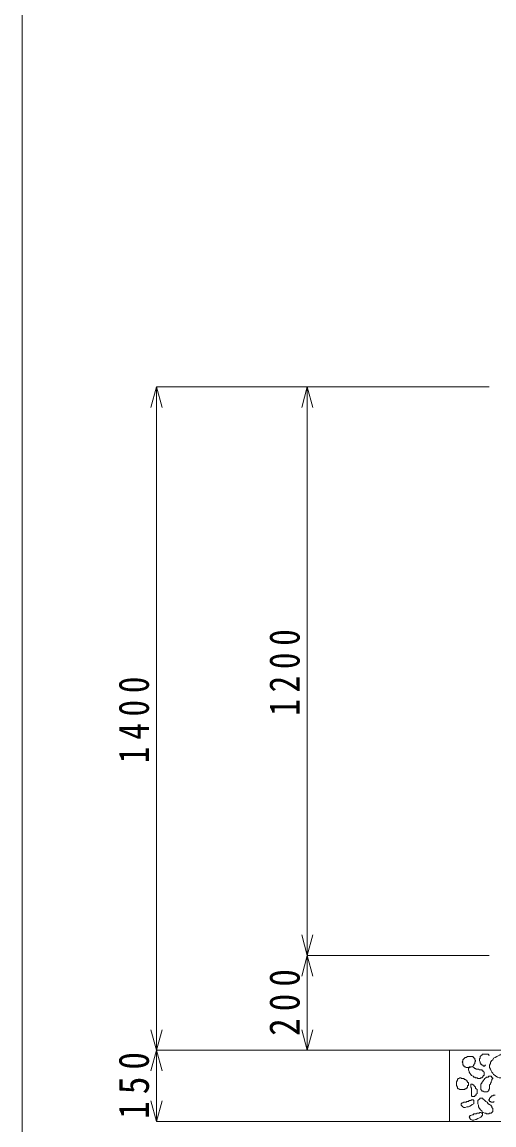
# Model space of a CAD drawing. Units: millimetres at full size, sheet at 1:30; details may follow other scales. Extents: x -5968 to 5968, y -4228 to 4228.
# Drawn here: x -5968 to -4972, y -2327 to 0 of the extents above; entities that cross this region are included whole.
import ezdxf

# ---------------------------------------------------------------- set-up
doc = ezdxf.new("R2010")
doc.units = ezdxf.units.MM
doc.header["$LTSCALE"] = 30
for name, color, linetype, lineweight in [('0-5', 7, 'Continuous', 9), ('0-6_寸法', 4, 'Continuous', 9), ('1-0', 7, 'Continuous', 9)]:
    doc.layers.add(name, color=color, linetype=linetype, lineweight=lineweight)
doc.styles.add('ＭＳ ゴシック', font='')
doc.styles.get('ＭＳ ゴシック').set_extended_font_data('MS Gothic')

msp = doc.modelspace()

# ---------------------------------------------------------------- linework, layer by layer
at = {"layer": '0-5'}
for p, q in [((-5065.93, -2169.77), (-5065.93, -2319.77)), ((-5065.93, -2169.77), (-1765.93, -2169.77)), ((-4984.68, -2178.06), (-4986.34, -2178.06)), ((-5065.93, -2319.77), (-1765.93, -2319.77))]:
    msp.add_line(p, q, dxfattribs=at)
for points in [[(-5012.87, -2188.01), (-5012.87, -2186.35), (-5014.53, -2186.35), (-5014.53, -2184.69), (-5016.18, -2184.69), (-5016.18, -2183.03), (-5017.84, -2183.03), (-5019.5, -2183.03), (-5021.16, -2183.03), (-5022.82, -2183.03), (-5024.47, -2183.03), (-5026.13, -2183.03), (-5027.79, -2183.03), (-5031.11, -2184.69), (-5032.76, -2184.69), (-5034.42, -2186.35), (-5036.08, -2188.01), (-5037.74, -2189.66), (-5037.74, -2191.32), (-5037.74, -2192.98), (-5039.4, -2194.64), (-5037.74, -2196.3), (-5037.74, -2197.96), (-5037.74, -2199.61), (-5037.74, -2201.27), (-5036.08, -2201.27), (-5036.08, -2202.93), (-5034.42, -2204.59), (-5032.76, -2204.59), (-5031.11, -2206.25), (-5027.79, -2206.25), (-5026.13, -2206.25), (-5024.47, -2206.25), (-5022.82, -2206.25), (-5021.16, -2204.59), (-5019.5, -2204.59), (-5017.84, -2204.59), (-5016.18, -2202.93), (-5014.53, -2201.27), (-5014.53, -2199.61)], [(-4986.34, -2178.06), (-4988, -2178.06), (-4991.31, -2178.06), (-4992.97, -2178.06), (-4994.63, -2178.06), (-4996.29, -2178.06), (-4997.95, -2179.72), (-4999.6, -2181.37), (-5001.26, -2183.03), (-5001.26, -2184.69), (-5001.26, -2186.35), (-5002.92, -2188.01), (-5002.92, -2189.66), (-5002.92, -2191.32), (-5001.26, -2194.64), (-5001.26, -2196.3), (-4999.6, -2197.96), (-4999.6, -2199.61), (-4997.95, -2199.61), (-4997.95, -2201.27), (-4996.29, -2201.27), (-4994.63, -2201.27), (-4994.63, -2202.93), (-4992.97, -2202.93), (-4991.31, -2202.93), (-4991.31, -2201.27), (-4989.66, -2201.27)], [(-4981.37, -2179.72), (-4983.02, -2179.72), (-4984.68, -2178.06)], [(-4956.5, -2227.8), (-4961.47, -2227.8), (-4964.79, -2226.14), (-4968.1, -2224.48), (-4969.76, -2222.83), (-4973.08, -2221.17), (-4974.73, -2217.85), (-4976.39, -2216.19), (-4978.05, -2212.88), (-4979.71, -2209.56), (-4981.37, -2206.25), (-4981.37, -2202.93), (-4981.37, -2201.27), (-4979.71, -2197.96), (-4979.71, -2194.64), (-4976.39, -2191.32), (-4974.73, -2189.66), (-4973.08, -2186.35), (-4969.76, -2184.69), (-4966.44, -2183.03), (-4963.13, -2181.37), (-4959.81, -2179.72), (-4958.15, -2178.06)], [(-4981.37, -2202.93), (-4981.37, -2201.27), (-4979.71, -2197.96), (-4979.71, -2194.64), (-4976.39, -2191.32), (-4974.73, -2189.66), (-4973.08, -2186.35), (-4969.76, -2184.69)], [(-5007.89, -2209.56), (-5006.24, -2209.56), (-5004.58, -2209.56), (-5002.92, -2211.22), (-5001.26, -2211.22), (-4999.6, -2211.22), (-4997.95, -2211.22), (-4996.29, -2212.88), (-4994.63, -2212.88), (-4994.63, -2214.54), (-4992.97, -2216.19), (-4992.97, -2217.85), (-4992.97, -2219.51), (-4992.97, -2221.17), (-4992.97, -2222.83), (-4994.63, -2222.83), (-4994.63, -2224.48), (-4996.29, -2226.14), (-4997.95, -2227.8), (-4999.6, -2227.8), (-5001.26, -2229.46), (-5002.92, -2229.46), (-5006.24, -2229.46), (-5007.89, -2227.8), (-5009.55, -2227.8), (-5011.21, -2227.8), (-5012.87, -2226.14), (-5014.53, -2226.14), (-5016.18, -2224.48), (-5019.5, -2222.83), (-5021.16, -2221.17), (-5022.82, -2217.85), (-5024.47, -2216.19), (-5024.47, -2214.54), (-5026.13, -2211.22), (-5026.13, -2209.56), (-5026.13, -2207.9), (-5024.47, -2206.25), (-5024.47, -2204.59), (-5022.82, -2204.59)], [(-5022.82, -2204.59), (-5021.16, -2204.59), (-5019.5, -2204.59), (-5017.84, -2204.59), (-5014.53, -2206.25), (-5012.87, -2207.9), (-5011.21, -2207.9), (-5009.55, -2209.56), (-5007.89, -2209.56)], [(-5014.53, -2199.61), (-5012.87, -2197.96), (-5012.87, -2196.3), (-5012.87, -2194.64), (-5011.21, -2192.98), (-5011.21, -2191.32), (-5012.87, -2189.66), (-5012.87, -2188.01)], [(-4969.76, -2222.83), (-4973.08, -2221.17), (-4974.73, -2217.85), (-4976.39, -2216.19), (-4978.05, -2212.88), (-4979.71, -2209.56), (-4981.37, -2206.25), (-4981.37, -2202.93)], [(-5037.74, -2229.46), (-5036.08, -2229.46), (-5034.42, -2231.12), (-5032.76, -2231.12), (-5031.11, -2232.77), (-5029.45, -2232.77), (-5029.45, -2234.43), (-5027.79, -2236.09), (-5027.79, -2237.75), (-5026.13, -2237.75), (-5026.13, -2239.41), (-5026.13, -2241.06), (-5026.13, -2242.72), (-5026.13, -2244.38), (-5027.79, -2244.38), (-5027.79, -2246.04), (-5027.79, -2247.7), (-5029.45, -2249.35), (-5031.11, -2249.35), (-5031.11, -2251.01), (-5032.76, -2251.01), (-5034.42, -2252.67), (-5036.08, -2252.67), (-5037.74, -2252.67), (-5039.4, -2252.67), (-5041.05, -2252.67), (-5042.71, -2252.67), (-5044.37, -2252.67), (-5046.03, -2251.01), (-5047.69, -2251.01), (-5049.35, -2249.35), (-5049.35, -2247.7), (-5051, -2244.38), (-5051, -2242.72), (-5051, -2241.06), (-5051, -2237.75), (-5051, -2236.09), (-5049.35, -2232.77), (-5049.35, -2231.12), (-5047.69, -2229.46)], [(-5047.69, -2229.46), (-5046.03, -2229.46), (-5044.37, -2227.8), (-5042.71, -2227.8), (-5041.05, -2227.8), (-5041.05, -2229.46), (-5039.4, -2229.46), (-5037.74, -2229.46)], [(-4981.37, -2242.72), (-4981.37, -2244.38), (-4981.37, -2246.04), (-4981.37, -2247.7), (-4981.37, -2249.35), (-4981.37, -2251.01), (-4983.02, -2252.67), (-4983.02, -2254.33), (-4984.68, -2255.99), (-4986.34, -2257.64), (-4988, -2257.64), (-4989.66, -2257.64), (-4991.31, -2257.64), (-4992.97, -2257.64), (-4994.63, -2255.99), (-4996.29, -2255.99), (-4997.95, -2255.99), (-4997.95, -2254.33), (-4999.6, -2252.67), (-4999.6, -2251.01), (-4999.6, -2249.35), (-4999.6, -2247.7), (-4999.6, -2244.38), (-4999.6, -2242.72), (-4999.6, -2241.06), (-4997.95, -2239.41), (-4997.95, -2237.75), (-4996.29, -2236.09), (-4994.63, -2234.43), (-4992.97, -2231.12), (-4991.31, -2229.46), (-4989.66, -2227.8), (-4988, -2226.14), (-4984.68, -2226.14), (-4983.02, -2224.48), (-4981.37, -2224.48), (-4978.05, -2224.48), (-4976.39, -2226.14), (-4976.39, -2227.8), (-4974.73, -2227.8)], [(-4974.73, -2227.8), (-4974.73, -2229.46), (-4976.39, -2231.12), (-4976.39, -2232.77), (-4978.05, -2236.09), (-4978.05, -2237.75), (-4979.71, -2239.41), (-4979.71, -2241.06), (-4981.37, -2242.72)], [(-4983.02, -2282.51), (-4983.02, -2284.17), (-4981.37, -2284.17), (-4979.71, -2285.83), (-4978.05, -2285.83), (-4978.05, -2287.49), (-4976.39, -2287.49), (-4976.39, -2289.15), (-4976.39, -2290.8), (-4974.73, -2292.46), (-4974.73, -2294.12), (-4974.73, -2295.78), (-4974.73, -2297.44), (-4974.73, -2299.09), (-4976.39, -2300.75), (-4978.05, -2302.41), (-4981.37, -2302.41), (-4983.02, -2304.07), (-4984.68, -2304.07), (-4988, -2304.07), (-4989.66, -2302.41), (-4991.31, -2302.41), (-4994.63, -2300.75), (-4996.29, -2300.75), (-4997.95, -2297.44), (-4999.6, -2295.78), (-5002.92, -2292.46), (-5004.58, -2289.15), (-5004.58, -2285.83), (-5006.24, -2282.51), (-5006.24, -2279.2), (-5006.24, -2275.88), (-5004.58, -2274.22), (-5002.92, -2272.57), (-5001.26, -2270.91), (-4999.6, -2270.91), (-4996.29, -2270.91), (-4994.63, -2272.57), (-4992.97, -2274.22), (-4991.31, -2275.88)], [(-4991.31, -2275.88), (-4989.66, -2277.54), (-4986.34, -2279.2), (-4984.68, -2282.51), (-4983.02, -2282.51)], [(-4971.42, -2277.54), (-4973.08, -2279.2), (-4976.39, -2279.2), (-4978.05, -2279.2), (-4979.71, -2277.54), (-4981.37, -2277.54), (-4981.37, -2275.88), (-4983.02, -2275.88), (-4983.02, -2274.22), (-4981.37, -2272.57), (-4981.37, -2270.91), (-4979.71, -2269.25), (-4978.05, -2267.59), (-4976.39, -2265.93), (-4974.73, -2265.93), (-4973.08, -2264.28), (-4969.76, -2264.28)]]:
    msp.add_lwpolyline(points, dxfattribs=at)
for points in [[(-5012.87, -2246.04), (-5011.21, -2247.7), (-5011.21, -2249.35), (-5009.55, -2251.01), (-5007.89, -2252.67), (-5007.89, -2254.33), (-5007.89, -2255.99), (-5007.89, -2257.64), (-5007.89, -2259.3), (-5007.89, -2260.96), (-5009.55, -2262.62), (-5009.55, -2264.28), (-5011.21, -2264.28), (-5012.87, -2265.93), (-5012.87, -2267.59), (-5014.53, -2267.59), (-5016.18, -2267.59), (-5017.84, -2267.59), (-5019.5, -2265.93), (-5019.5, -2264.28), (-5019.5, -2262.62), (-5019.5, -2260.96), (-5019.5, -2259.3), (-5019.5, -2257.64), (-5019.5, -2255.99), (-5019.5, -2254.33), (-5019.5, -2252.67), (-5019.5, -2251.01), (-5019.5, -2249.35), (-5021.16, -2247.7), (-5021.16, -2246.04), (-5021.16, -2244.38), (-5021.16, -2242.72), (-5021.16, -2241.06), (-5019.5, -2241.06), (-5017.84, -2241.06), (-5016.18, -2242.72), (-5014.53, -2242.72), (-5014.53, -2244.38)], [(-5024.47, -2275.88), (-5022.82, -2275.88), (-5021.16, -2275.88), (-5019.5, -2274.22), (-5017.84, -2274.22), (-5016.18, -2274.22), (-5014.53, -2275.88), (-5014.53, -2277.54), (-5014.53, -2279.2), (-5014.53, -2280.86), (-5014.53, -2282.51), (-5017.84, -2284.17), (-5019.5, -2285.83), (-5022.82, -2287.49), (-5026.13, -2289.15), (-5029.45, -2289.15), (-5032.76, -2290.8), (-5036.08, -2290.8), (-5037.74, -2289.15), (-5039.4, -2287.49), (-5041.05, -2285.83), (-5041.05, -2284.17), (-5041.05, -2282.51), (-5039.4, -2280.86), (-5037.74, -2280.86), (-5036.08, -2279.2), (-5032.76, -2279.2), (-5031.11, -2279.2), (-5029.45, -2277.54), (-5026.13, -2277.54)], [(-5007.89, -2302.41), (-5006.24, -2302.41), (-5004.58, -2302.41), (-5002.92, -2302.41), (-5002.92, -2300.75), (-5001.26, -2300.75), (-4999.6, -2300.75), (-4997.95, -2302.41), (-4996.29, -2302.41), (-4996.29, -2304.07), (-4996.29, -2305.73), (-4996.29, -2307.39), (-4997.95, -2307.39), (-4997.95, -2309.04), (-4999.6, -2310.7), (-5002.92, -2312.36), (-5006.24, -2314.02), (-5009.55, -2315.68), (-5011.21, -2315.68), (-5014.53, -2317.33), (-5017.84, -2317.33), (-5021.16, -2315.68), (-5022.82, -2314.02), (-5022.82, -2312.36), (-5024.47, -2310.7), (-5022.82, -2309.04), (-5022.82, -2307.39), (-5021.16, -2307.39), (-5017.84, -2305.73), (-5016.18, -2305.73), (-5014.53, -2304.07), (-5011.21, -2304.07), (-5009.55, -2304.07)]]:
    msp.add_lwpolyline(points, close=True, dxfattribs=at)
at = {"layer": '0-6_寸法'}
for p, q in [((-5684.1, -769.77), (-5695.75, -813.24)), ((-5684.1, -2169.77), (-5684.1, -769.77)), ((-5684.1, -769.77), (-5672.45, -813.24)), ((-5684.1, -769.77), (-4982.33, -769.77)), ((-5366.17, -769.77), (-5377.82, -813.24)), ((-5366.17, -1969.77), (-5366.17, -769.77)), ((-5366.17, -769.77), (-5354.52, -813.24)), ((-5366.17, -769.77), (-4982.33, -769.77)), ((-5366.17, -1969.77), (-5377.82, -1926.3)), ((-5366.17, -1969.77), (-5354.52, -1926.3)), ((-5366.17, -1969.77), (-5377.82, -2013.24)), ((-5366.17, -2169.77), (-5366.17, -1969.77)), ((-5366.17, -1969.77), (-5354.52, -2013.24)), ((-5366.17, -1969.77), (-4982.33, -1969.77)), ((-5684.1, -2169.77), (-5695.75, -2126.3)), ((-5684.1, -2169.77), (-5672.45, -2126.3)), ((-5366.17, -2169.77), (-5377.82, -2126.3)), ((-5366.17, -2169.77), (-5354.52, -2126.3)), ((-5684.1, -2169.77), (-5695.75, -2213.24)), ((-5684.1, -2319.77), (-5684.1, -2169.77)), ((-5684.1, -2169.77), (-5672.45, -2213.24)), ((-5684.1, -2169.77), (-4982.33, -2169.77)), ((-5366.17, -2169.77), (-4982.33, -2169.77)), ((-5684.1, -2319.77), (-5695.75, -2276.3)), ((-5684.1, -2319.77), (-5672.45, -2276.3)), ((-5684.1, -2319.77), (-4982.33, -2319.77))]:
    msp.add_line(p, q, dxfattribs=at)
at = {"layer": '1-0', "color": 5}
msp.add_line((-5967.67, 4227.98), (-5967.67, -4227.98), dxfattribs=at)

# ---------------------------------------------------------------- texts
at = {"layer": '0-6_寸法', "color": 7, "char_height": 64.15, "attachment_point": 7, "rotation": 90, "style": 'ＭＳ ゴシック'}
for s, insert in [('\\T1.41;\\W0.8;1200', (-5381.17, -1463.79)), ('\\T1.41;\\W0.8;1400', (-5699.1, -1563.79)), ('\\T1.4;\\W0.85;200', (-5381.17, -2139.37)), ('\\T1.4;\\W0.85;150', (-5699.1, -2314.37))]:
    msp.add_mtext(s, dxfattribs=dict(at, insert=insert))

doc.saveas('drawing.dxf')
